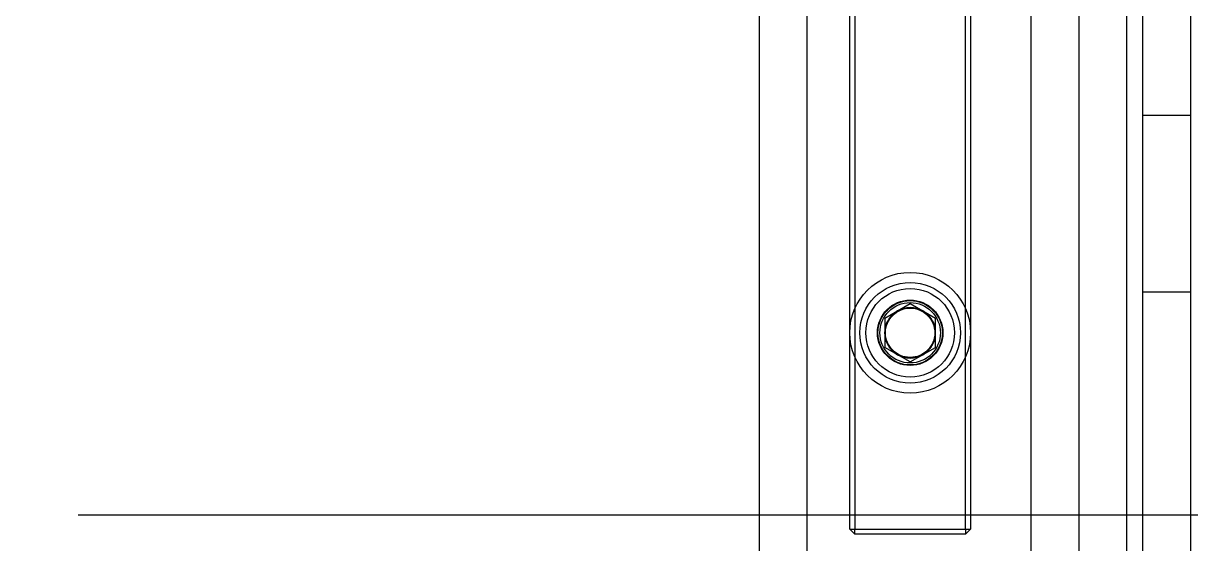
# Model space of a CAD drawing. Header units: metres. Extents: x 0 to 63075, y 0 to 44550.
# Drawn here: x 13846.2 to 13962.1, y 24550 to 24601.7 of the extents above; entities that cross this region are included whole.
import ezdxf

# ---------------------------------------------------------------- set-up
doc = ezdxf.new("R2010")
doc.units = ezdxf.units.M
doc.header["$LTSCALE"] = 75
for name, pattern in [('CENTER2', [28.575, 19.05, -3.175, 3.175, -3.175]), ('CENTERX2', [101.6, 63.5, -12.7, 12.7, -12.7]), ('HIDDEN2', [4.7625, 3.175, -1.5875])]:
    doc.linetypes.add(name, pattern=pattern)
for name, color, linetype in [('SC1', 7, 'CENTER2'), ('SDM', 7, 'Continuous'), ('SL1', 8, 'Continuous'), ('SL4', 4, 'Continuous'), ('ST1', 7, 'HIDDEN2')]:
    doc.layers.add(name, color=color, linetype=linetype)

# ---------------------------------------------------------------- blocks, each defined once
blk = doc.blocks.new('A$Ca548c4ee')
at = {"layer": 'SL1'}
blk.add_line((6642.12, 1884.47), (5592.12, 1884.47), dxfattribs=at)
blk = doc.blocks.new('A$Ca53c419a')
at = {"layer": 'SL4'}
for p, q in [((378.02, 533.86), (91.19, 533.86)), ((378.19, 529.11), (86.44, 529.11)), ((138.3, 518.86), (139.74, 521.37)), ((142.64, 521.37), (139.74, 521.37)), ((142.64, 521.37), (144.09, 518.86)), ((138.3, 518.86), (139.74, 516.35)), ((144.09, 518.86), (142.64, 516.35)), ((139.74, 516.35), (142.64, 516.35)), ((344.4, 506.88), (117.69, 506.88)), ((378.19, 502.11), (86.44, 502.11)), ((381.19, 497.36), (91.19, 497.36)), ((1004.76, 495.77), (54.76, 495.77))]:
    blk.add_line(p, q, dxfattribs=at)
for radius in [6, 5, 4.4]:
    blk.add_circle((141.19, 518.86), radius, dxfattribs=at)
for start, end in [(90, 150), (30, 90), (150, 210), (330, 30), (210, 270), (270, 330)]:
    blk.add_arc((141.19, 518.86), 2.51, start, end, dxfattribs=at)
at = {"layer": 'ST1'}
for p, q in [((381.19, 529.11), (86.44, 529.11)), ((121.69, 524.86), (121.19, 524.36)), ((121.19, 524.36), (121.69, 524.36)), ((121.19, 513.36), (121.19, 524.36)), ((121.69, 524.86), (121.69, 524.36)), ((121.69, 524.86), (340.69, 524.86)), ((121.69, 524.36), (121.69, 513.36)), ((340.69, 524.36), (121.69, 524.36)), ((121.19, 513.36), (121.69, 512.86)), ((121.69, 513.36), (121.19, 513.36)), ((121.69, 513.36), (340.69, 513.36)), ((121.69, 513.36), (121.69, 512.86)), ((340.69, 512.86), (121.69, 512.86)), ((381.19, 506.88), (81.19, 506.88)), ((378.19, 497.36), (91.19, 497.36)), ((145.26, 495.77), (145.26, 491)), ((162.76, 491), (162.76, 495.77)), ((1004.76, 491), (4.76, 491))]:
    blk.add_line(p, q, dxfattribs=at)
for radius in [4.4, 3.25, 3.25, 3.2, 3, 2.5, 2.45]:
    blk.add_circle((141.19, 518.86), radius, dxfattribs=at)

msp = doc.modelspace()

# ---------------------------------------------------------------- linework, layer by layer
at = {"layer": 'SC1', "color": 7, "linetype": 'CENTERX2', "lineweight": 9}
msp.add_line((21442.59, 24551.44), (5680.38, 24551.44), dxfattribs=at)

# ---------------------------------------------------------------- block references
at = {"layer": 'SDM'}
msp.add_blockref('A$Ca548c4ee', (8259.51, 22668.36), dxfattribs=at)
at = {"layer": 'SDM', "rotation": 90}
msp.add_blockref('A$Ca53c419a', (14453.13, 24429.77), dxfattribs=at)

doc.saveas('drawing.dxf')
